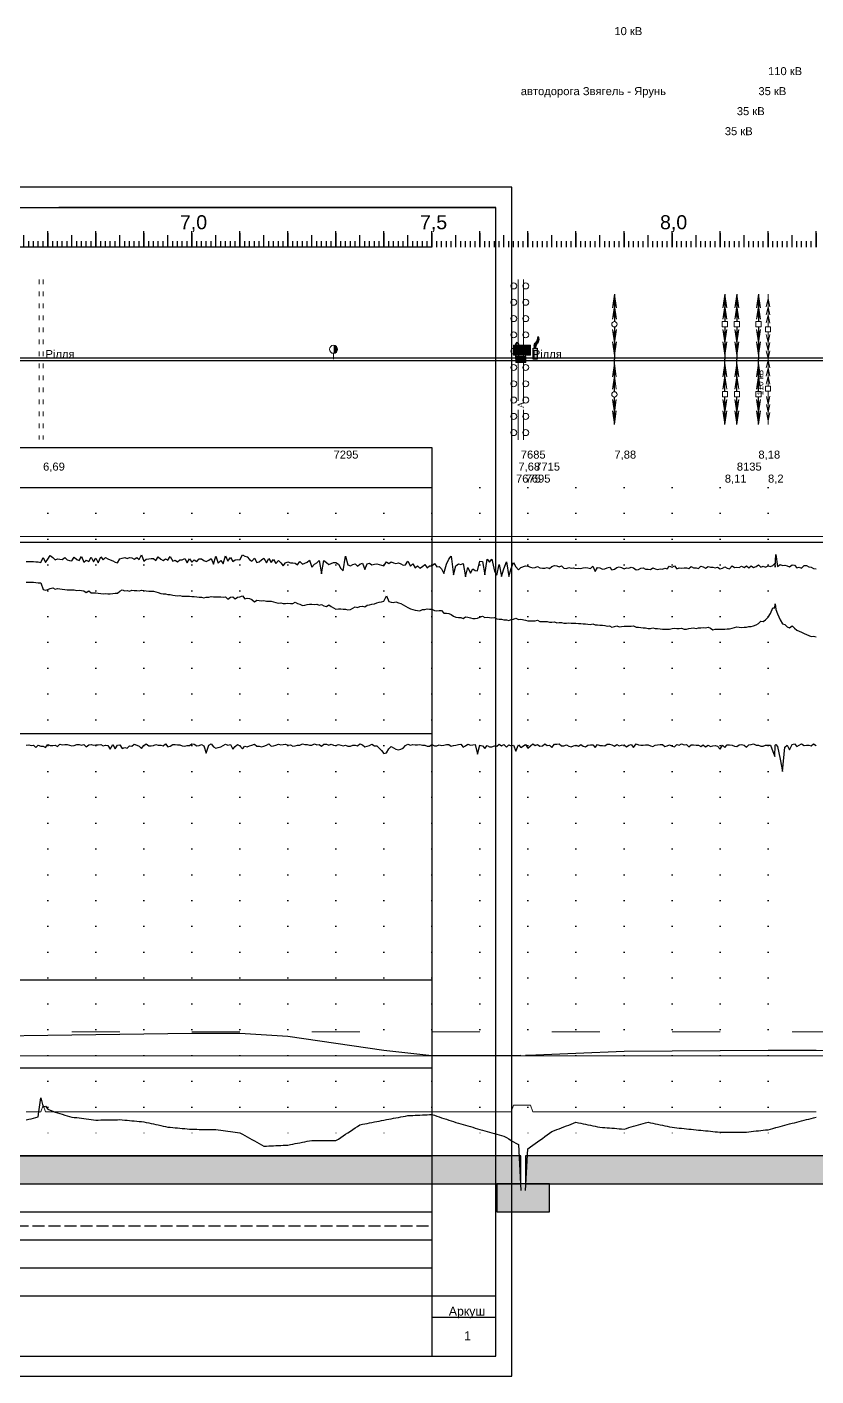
# Model space of a CAD drawing. Header units: millimetres. Extents: x -243 to 1784, y 0 to 1137.
# Drawn here: x 298.8 to 496, y 0 to 337 of the extents above; entities that cross this region are included whole.
import ezdxf

# ---------------------------------------------------------------- set-up
doc = ezdxf.new("R2010")
doc.units = ezdxf.units.MM
for name, pattern in [('ACAD_ISO03W100', [30, 12, -18]), ('DOT', [6.35, 0, -6.35]), ('HID-3', [4, 3, -1])]:
    doc.linetypes.add(name, pattern=pattern)
for name, color, linetype in [('График_G', 1, 'Continuous'), ('График_Rгр.', 79, 'Continuous'), ('График_U', 5, 'Continuous'), ('График_UPolar', 3, 'Continuous'), ('График_Глуб', 36, 'Continuous'), ('График_Среза_НеНормативной_Глубины', 10, 'Continuous'), ('ИсследТрД', 6, 'Continuous'), ('Кор сред грунта', 2, 'Continuous'), ('Макет', 7, 'Continuous'), ('Перешкоди', 7, 'Continuous'), ('Текст', 7, 'Continuous')]:
    doc.layers.add(name, color=color, linetype=linetype)
for name, color, linetype, lineweight in [('График_Rгр_20Ом.', 1, 'Continuous', 0), ('График_Rгр_50Ом.', 76, 'ACAD_ISO03W100', 0), ('График_U_085', 253, 'Continuous', 0), ('График_Нормативной_Глубины', 3, 'Continuous', 0)]:
    doc.layers.add(name, color=color, linetype=linetype, lineweight=lineweight)
doc.styles.get("Standard").update_dxf_attribs({"font": 'arial.ttf'})

# ---------------------------------------------------------------- blocks, each defined once
blk = doc.blocks.new('pipe')
at = {"layer": 'ИсследТрД'}
blk.add_lwpolyline([(0, -0.3), (1, -0.3), (1, 0.3), (0, 0.3)], close=True, dxfattribs=at)
blk = doc.blocks.new('Дорога_полевая')
at = {"layer": 'Перешкоди', "color": 7, "linetype": 'ACAD_ISO03W100', "lineweight": 15, "ltscale": 0.1}
for p, q in [((-1, 19.97), (-1, -20.03)), ((0, 19.97), (0, -20.03))]:
    blk.add_line(p, q, dxfattribs=at)
blk = doc.blocks.new('Столб_километровый')
at = {"layer": 'Перешкоди', "linetype": 'ByBlock', "lineweight": 15}
blk.add_hatch(color=7, dxfattribs=at).paths.add_polyline_path([(0, 1.5, 0.414214), (1, 2.5, 0.414214), (0, 3.5)])
at = {"layer": 'Перешкоди', "color": 7, "linetype": 'ByBlock', "lineweight": 15}
blk.add_line((0, 0), (0, 1.5), dxfattribs=at)
blk.add_circle((0, 2.5), 1, dxfattribs=at)
blk = doc.blocks.new('Столб_указательный')
at = {"layer": 'Перешкоди', "color": 0, "linetype": 'ByBlock', "lineweight": 35}
for p, q in [((0.29, 4.27), (0, 3.8)), ((0, 3.8), (0, 0)), ((0.64, 3.8), (0.29, 4.27)), ((0.64, 0), (0.64, 3.8)), ((0.64, 0), (0, 0))]:
    blk.add_line(p, q, dxfattribs=at)
blk = doc.blocks.new('Установить_ПВ')
h = blk.add_hatch(color=256)
h.dxf.hatch_style = 1
h.set_gradient(color1=(255, 0, 0), color2=(250, 0, 0), one_color=1, tint=0.49)
h.paths.add_polyline_path([(1.25, 3.5), (-1.25, 3.5), (-1.25, 1), (1.25, 1)])
at = {"layer": 'Перешкоди', "color": 1, "linetype": 'ByBlock', "lineweight": 15}
for p, q in [((1.25, 3.5), (-1.25, 3.5)), ((-1.25, 3.5), (-1.25, 1)), ((1.25, 1), (1.25, 3.5)), ((-1.25, 1), (1.25, 1))]:
    blk.add_line(p, q, dxfattribs=at)
at = {"layer": 'Перешкоди', "color": 0, "linetype": 'ByBlock', "lineweight": 15}
blk.add_line((0, 1), (0, 0), dxfattribs=at)
blk = doc.blocks.new('Дорога_автомобильная')
at = {"layer": 'Перешкоди', "color": 7, "linetype": 'ByBlock', "lineweight": 15}
for p, q in [((-0.65, 19.91), (-0.65, -10.41)), ((0.68, 19.91), (0.68, -10.41)), ((-0.65, -12.61), (-0.65, -20.09)), ((0.68, -12.61), (0.68, -20.09))]:
    blk.add_line(p, q, dxfattribs=at)
at = {"layer": 'Перешкоди', "color": 7, "linetype": 'ByBlock', "lineweight": 25, "insert": (-0.8, -12.26), "char_height": 1.6, "width": 1.5652, "attachment_point": 1, "rotation": 90}
blk.add_mtext('{\\fTimes New Roman|b0|i0|c0|p18;A}', dxfattribs=at)
blk = doc.blocks.new('Кожух')
at = {"layer": 'Перешкоди', "linetype": 'ByBlock', "lineweight": 15}
blk.add_hatch(color=7, dxfattribs=at).paths.add_polyline_path([(1.24, 0.74), (-1.26, 0.74), (-1.26, -0.76), (1.24, -0.76)])
at = {"layer": 'Перешкоди', "color": 7, "linetype": 'ByBlock', "lineweight": 15}
for p, q in [((1.24, 0.74), (-1.26, 0.74)), ((-1.26, 0.74), (-1.26, -0.76)), ((1.24, -0.76), (1.24, 0.74)), ((-1.26, -0.76), (1.24, -0.76)), ((0.24, -0.76), (0.24, -0.76))]:
    blk.add_line(p, q, dxfattribs=at)
blk = doc.blocks.new('Установить_Свечу')
at = {"layer": 'Макет'}
h = blk.add_hatch(color=256, dxfattribs=at)
h.dxf.hatch_style = 1
h.set_gradient(color1=(255, 0, 0), color2=(245, 0, 0), one_color=1, tint=0.48)
edge = h.paths.add_edge_path()
edge.add_line((0.53, 2.79), (-0.07, 2.79))
edge.add_spline(control_points=[(-0.07, 2.79), (-0.08, 2.79), (-0.09, 2.79), (-0.09, 2.79)], knot_values=[3.172041, 3.172041, 3.172041, 3.172041, 3.230016, 3.230016, 3.230016, 3.230016], degree=3, periodic=0)
edge.add_spline(control_points=[(0.78, 5.7), (0.68, 5.21), (0.52, 4.5), (-0.17, 3.91), (-0.26, 3.39), (-0.16, 2.82), (-0.09, 2.79)], knot_values=[0, 0, 0, 0, 1.49347, 2.123055, 2.50913, 3.172041, 3.172041, 3.172041, 3.172041], degree=3, periodic=0)
edge.add_line((-0.09, 2.79), (-0.53, 2.79))
edge.add_line((-0.53, 2.79), (-0.53, 0))
edge.add_line((-0.53, 0), (0.53, 0))
edge.add_line((0.53, 0), (0.53, 2.79))
h = blk.add_hatch(color=256, dxfattribs=at)
h.dxf.hatch_style = 1
h.set_gradient(color1=(255, 0, 0), color2=(245, 0, 0), one_color=1, tint=0.48)
edge = h.paths.add_edge_path(flags=17)
edge.add_spline(control_points=[(0.78, 5.7), (0.68, 5.21), (0.52, 4.5), (-0.17, 3.91), (-0.26, 3.39), (-0.16, 2.82), (-0.09, 2.79)], knot_values=[0, 0, 0, 0, 1.49347, 2.123055, 2.50913, 3.172041, 3.172041, 3.172041, 3.172041], degree=3, periodic=0)
edge.add_line((-0.09, 2.79), (-0.07, 2.79))
edge.add_spline(control_points=[(-0.07, 2.79), (0.01, 2.82), (0.2, 3.66), (0.65, 4.03), (0.92, 4.68), (0.86, 5.23), (0.8, 5.6), (0.78, 5.7)], knot_values=[3.230016, 3.230016, 3.230016, 3.230016, 4.002642, 4.703049, 5.213754, 5.999148, 6.32898, 6.32898, 6.32898, 6.32898], degree=3, periodic=0)
edge = h.paths.add_edge_path(flags=17)
edge.add_spline(control_points=[(0.78, 5.7), (0.68, 5.21), (0.52, 4.5), (-0.17, 3.91), (-0.26, 3.39), (-0.16, 2.82), (-0.09, 2.79)], knot_values=[0, 0, 0, 0, 1.49347, 2.123055, 2.50913, 3.172041, 3.172041, 3.172041, 3.172041], degree=3, periodic=0)
edge.add_line((-0.09, 2.79), (-0.07, 2.79))
edge.add_spline(control_points=[(-0.07, 2.79), (0.01, 2.82), (0.2, 3.66), (0.65, 4.03), (0.92, 4.68), (0.86, 5.23), (0.8, 5.6), (0.78, 5.7)], knot_values=[3.230016, 3.230016, 3.230016, 3.230016, 4.002642, 4.703049, 5.213754, 5.999148, 6.32898, 6.32898, 6.32898, 6.32898], degree=3, periodic=0)
h = blk.add_hatch(color=256, dxfattribs=at)
h.dxf.hatch_style = 1
h.set_gradient(color1=(255, 0, 0), color2=(245, 0, 0), one_color=1, tint=0.48)
edge = h.paths.add_edge_path()
edge.add_spline(control_points=[(-0.07, 2.79), (0.01, 2.82), (0.2, 3.66), (0.65, 4.03), (0.92, 4.68), (0.86, 5.23), (0.8, 5.6), (0.78, 5.7)], knot_values=[3.230016, 3.230016, 3.230016, 3.230016, 4.002642, 4.703049, 5.213754, 5.999148, 6.32898, 6.32898, 6.32898, 6.32898], degree=3, periodic=0)
edge.add_spline(control_points=[(0.78, 5.7), (0.68, 5.21), (0.52, 4.5), (-0.17, 3.91), (-0.26, 3.39), (-0.16, 2.82), (-0.09, 2.79)], knot_values=[0, 0, 0, 0, 1.49347, 2.123055, 2.50913, 3.172041, 3.172041, 3.172041, 3.172041], degree=3, periodic=0)
edge.add_line((-0.09, 2.79), (-0.07, 2.79))
blk.add_spline([(0.78, 5.7), (0.25, 4.31), (-0.15, 3.82), (-0.22, 3.44), (-0.09, 2.79), (0.25, 3.55), (0.66, 4.12), (0.85, 4.59), (0.83, 5.38), (0.78, 5.7)], degree=3, dxfattribs=at)
at = {"layer": 'Перешкоди', "color": 0, "linetype": 'ByBlock'}
for p, q in [((-0.53, 0), (-0.53, 2.79)), ((-0.53, 2.79), (0.53, 2.79)), ((0.53, 0), (-0.53, 0)), ((0.53, 2.79), (0.53, 0))]:
    blk.add_line(p, q, dxfattribs=at)
blk = doc.blocks.new('ЛЭП_10')
at = {"lineweight": 9}
for points in [[(0.5, 12.84), (0, 16.25), (-0.48, 12.85), (0, 14.42)], [(0.5, 10.07), (0, 13.47), (-0.48, 10.07), (0, 11.64)], [(0.5, 7.47), (0, 4.06), (-0.48, 7.46), (0, 5.9)], [(0.5, 4.34), (0, 0.94), (-0.48, 4.34), (0, 2.77)], [(0.5, 4.34), (0, 0.94), (-0.48, 4.34), (0, 2.77)], [(-0.5, -4.34), (0, -0.94), (0.48, -4.34), (0, -2.77)], [(-0.5, -4.34), (0, -0.94), (0.48, -4.34), (0, -2.77)], [(-0.5, -7.47), (0, -4.06), (0.48, -7.46), (0, -5.9)], [(-0.5, -10.07), (0, -13.47), (0.48, -10.07), (0, -11.64)], [(-0.5, -12.84), (0, -16.25), (0.48, -12.85), (0, -14.42)]]:
    blk.add_hatch(color=256, dxfattribs=at).paths.add_polyline_path(points)
for p, q in [((0, 16.25), (-0.48, 12.85)), ((-0.48, 12.85), (0, 14.42)), ((0.5, 12.84), (0, 16.25)), ((0, 14.42), (0.5, 12.84)), ((0, 13.47), (-0.48, 10.07)), ((-0.48, 10.07), (0, 11.64)), ((0.5, 10.07), (0, 13.47)), ((0, 11.64), (0.5, 10.07)), ((0, 4.06), (-0.48, 7.46)), ((-0.48, 7.46), (0, 5.9)), ((0.5, 7.47), (0, 4.06)), ((0, 5.9), (0.5, 7.47)), ((0, 0.94), (-0.48, 4.34)), ((-0.48, 4.34), (0, 2.77)), ((0.5, 4.34), (0, 0.94)), ((0, 2.77), (0.5, 4.34)), ((-0.5, -4.34), (0, -0.94)), ((0, -2.77), (-0.5, -4.34)), ((0, -0.94), (0.48, -4.34)), ((0.48, -4.34), (0, -2.77)), ((-0.5, -7.47), (0, -4.06)), ((0, -5.9), (-0.5, -7.47)), ((0, -4.06), (0.48, -7.46)), ((-0.5, -10.07), (0, -13.47)), ((0, -11.64), (-0.5, -10.07)), ((0, -13.47), (0.48, -10.07)), ((0.48, -10.07), (0, -11.64)), ((-0.5, -12.84), (0, -16.25)), ((0, -14.42), (-0.5, -12.84)), ((0, -16.25), (0.48, -12.85)), ((0.48, -12.85), (0, -14.42))]:
    blk.add_line(p, q, dxfattribs=at)
at = {"lineweight": -2}
for p, q in [((0, 16.25), (0, 9.44)), ((0, 8.09), (0, 0.94)), ((0, 0.94), (0, 0)), ((0, -0.94), (0, 0)), ((0, -8.09), (0, -0.94)), ((0, -16.25), (0, -9.44))]:
    blk.add_line(p, q, dxfattribs=at)
at = {"lineweight": 9}
for centre in [(0, 8.76), (0, -8.76)]:
    blk.add_circle(centre, 0.676, dxfattribs=at)
blk = doc.blocks.new('ЛЭП_35')
at = {"lineweight": 9}
for points in [[(0.5, 12.84), (0, 16.25), (-0.48, 12.85), (0, 14.42)], [(0.5, 10.07), (0, 13.47), (-0.48, 10.07), (0, 11.64)], [(0.5, 7.47), (0, 4.06), (-0.48, 7.46), (0, 5.9)], [(0.5, 4.34), (0, 0.94), (-0.48, 4.34), (0, 2.77)], [(0.5, 4.34), (0, 0.94), (-0.48, 4.34), (0, 2.77)], [(-0.5, -4.34), (0, -0.94), (0.48, -4.34), (0, -2.77)], [(-0.5, -4.34), (0, -0.94), (0.48, -4.34), (0, -2.77)], [(-0.5, -7.47), (0, -4.06), (0.48, -7.46), (0, -5.9)], [(-0.5, -10.07), (0, -13.47), (0.48, -10.07), (0, -11.64)], [(-0.5, -12.84), (0, -16.25), (0.48, -12.85), (0, -14.42)]]:
    blk.add_hatch(color=256, dxfattribs=at).paths.add_polyline_path(points)
for p, q in [((0, 16.25), (-0.48, 12.85)), ((-0.48, 12.85), (0, 14.42)), ((0.5, 12.84), (0, 16.25)), ((0, 14.42), (0.5, 12.84)), ((0, 13.47), (-0.48, 10.07)), ((-0.48, 10.07), (0, 11.64)), ((0.5, 10.07), (0, 13.47)), ((0, 11.64), (0.5, 10.07)), ((-0.67, 8.09), (-0.67, 9.42)), ((-0.67, 9.42), (0.67, 9.42)), ((0.67, 8.09), (-0.67, 8.09)), ((0, 4.06), (-0.48, 7.46)), ((-0.48, 7.46), (0, 5.9)), ((0.5, 7.47), (0, 4.06)), ((0, 5.9), (0.5, 7.47)), ((0.67, 9.42), (0.67, 8.09)), ((0, 0.94), (-0.48, 4.34)), ((-0.48, 4.34), (0, 2.77)), ((0.5, 4.34), (0, 0.94)), ((0, 2.77), (0.5, 4.34)), ((-0.5, -4.34), (0, -0.94)), ((0, -2.77), (-0.5, -4.34)), ((0, -0.94), (0.48, -4.34)), ((0.48, -4.34), (0, -2.77)), ((-0.5, -7.47), (0, -4.06)), ((0, -5.9), (-0.5, -7.47)), ((0, -4.06), (0.48, -7.46)), ((-0.62, -9.38), (-0.62, -8.05)), ((-0.62, -8.05), (0.71, -8.05)), ((0.71, -9.38), (-0.62, -9.38)), ((-0.5, -10.07), (0, -13.47)), ((0, -11.64), (-0.5, -10.07)), ((0, -13.47), (0.48, -10.07)), ((0.48, -10.07), (0, -11.64)), ((0.71, -8.05), (0.71, -9.38)), ((-0.5, -12.84), (0, -16.25)), ((0, -14.42), (-0.5, -12.84)), ((0, -16.25), (0.48, -12.85)), ((0.48, -12.85), (0, -14.42))]:
    blk.add_line(p, q, dxfattribs=at)
at = {"lineweight": -2}
for p, q in [((0, 16.25), (0, 9.44)), ((0, 8.09), (0, 0.94)), ((0, 0.94), (0, 0)), ((0, -0.94), (0, 0)), ((0, -8.05), (0, -0.94)), ((0, -16.25), (0, -9.38))]:
    blk.add_line(p, q, dxfattribs=at)
blk = doc.blocks.new('ЛЭП_110')
at = {"lineweight": 9}
for p, q in [((-0.61, 8.12), (-0.61, 6.9)), ((0.61, 8.12), (-0.61, 8.12)), ((0.61, 6.9), (-0.61, 6.9)), ((0.61, 8.12), (0.61, 6.9)), ((0.61, -6.73), (-0.61, -6.73)), ((-0.61, -7.94), (-0.61, -6.73)), ((0.61, -7.94), (0.61, -6.73)), ((0.61, -7.94), (-0.61, -7.94)), ((0.02, -16.25), (0.02, -7.94))]:
    blk.add_line(p, q, dxfattribs=at)
for points in [[(0.45, 13.13), (0, 15.17), (-0.43, 13.14), (0, 15.17), (0.45, 13.13)], [(0, 16.25), (0, 8.12)], [(0.45, 11.1), (0, 13.14), (-0.43, 11.11), (0, 13.14), (0.45, 11.1)], [(0.45, 9.07), (0, 11.11), (-0.43, 9.08), (0, 11.11), (0.45, 9.07)], [(0, -6.73), (0, 6.9)], [(0.45, 6.21), (0, 4.18), (-0.43, 6.21), (0, 4.18), (0.45, 6.21)], [(0.45, 4.18), (0, 2.15), (-0.43, 4.18), (0, 2.15), (0.45, 4.18)], [(0.45, 2.15), (0, 0.12), (-0.43, 2.15), (0, 0.12), (0.45, 2.15)], [(0.45, -2.15), (0, -0.12), (-0.43, -2.15), (0, -0.12), (0.45, -2.15)], [(0.45, -4.18), (0, -2.15), (-0.43, -4.18), (0, -2.15), (0.45, -4.18)], [(0.45, -6.21), (0, -4.18), (-0.43, -6.21), (0, -4.18), (0.45, -6.21)], [(0.47, -9.24), (0.02, -11.28), (-0.41, -9.25), (0.02, -11.28), (0.47, -9.24)], [(0.47, -11.27), (0.02, -13.31), (-0.41, -11.28), (0.02, -13.31), (0.47, -11.27)], [(0.47, -13.3), (0.02, -15.34), (-0.41, -13.31), (0.02, -15.34), (0.47, -13.3)]]:
    blk.add_lwpolyline(points, dxfattribs=at)
at = {"layer": 'Перешкоди', "lineweight": -2, "insert": (-2.68, -9.01), "char_height": 1.5, "width": 6.153, "attachment_point": 1, "rotation": 90}
blk.add_mtext('{\\fArial|b0|i0|c204|p34;110 кВ}', dxfattribs=at)
blk = doc.blocks.new('yellow')
at = {"layer": 'Кор сред грунта'}
h = blk.add_hatch(color=256, dxfattribs=at)
h.dxf.hatch_style = 1
h.paths.add_polyline_path([(0, -3.49), (1, -3.49), (1, 3.49), (0, 3.49)])
blk.add_lwpolyline([(0, -3.49), (1, -3.49), (1, 3.49), (0, 3.49)], close=True, dxfattribs=at)
blk = doc.blocks.new('red')
at = {"layer": 'График_G'}
h = blk.add_hatch(color=256, dxfattribs=at)
h.dxf.hatch_style = 1
h.paths.add_polyline_path([(0, -3.49), (1, -3.49), (1, 3.49), (0, 3.49)])
blk.add_lwpolyline([(0, -3.49), (1, -3.49), (1, 3.49), (0, 3.49)], close=True, dxfattribs=at)
blk = doc.blocks.new('Сх_поля')
at = {"layer": 'Перешкоди', "lineweight": -2, "insert": (0, 2.33), "char_height": 2, "width": 6.9421, "attachment_point": 1}
blk.add_mtext('Рiлля', dxfattribs=at)
blk = doc.blocks.new('Посадка')
at = {"layer": 'Перешкоди', "color": 3, "linetype": 'ByBlock', "lineweight": 15}
for centre in [(0.05, 18.32), (0.05, 14.25), (0.05, 10.18), (0.05, 6.11), (0.05, 2.04), (0.05, -2.04), (0.05, -6.11), (0.05, -10.18), (0.05, -14.25), (0.05, -18.32)]:
    blk.add_circle(centre, 0.75, dxfattribs=at)
blk = doc.blocks.new('shkalaKm')
at = {"layer": 'Макет', "lineweight": -2}
for p, q in [((0, 3.5), (0, 0)), ((10, 3.5), (10, 0))]:
    blk.add_line(p, q, dxfattribs=at)
at = {"layer": 'Макет'}
for p, q in [((5, 0), (5, 3)), ((10, 0), (10, 4)), ((1, 0), (1, 1.5)), ((2, 0), (2, 1.5)), ((3, 0), (3, 1.5)), ((4, 0), (4, 1.5)), ((6, 0), (6, 1.5)), ((7, 0), (7, 1.5)), ((8, 0), (8, 1.5)), ((9, 0), (9, 1.5))]:
    blk.add_line(p, q, dxfattribs=at)
blk = doc.blocks.new('dots')
at = {"layer": 'Макет', "linetype": 'DOT', "lineweight": -2}
blk.add_line((0, 0), (0, -167), dxfattribs=at)

msp = doc.modelspace()

# ---------------------------------------------------------------- linework, layer by layer
at = {"layer": 'Defpoints'}
msp.add_lwpolyline([(0, 0), (420, 0), (420, 297), (0, 297)], close=True, dxfattribs=at)
at = {"layer": 'График_G'}
msp.add_lwpolyline([(298.6, 157.63), (299.2, 157.72), (299.8, 157.56), (300.4, 157.57), (301, 157.01), (301.6, 157.59), (302.2, 157.35), (302.8, 157.33), (303.4, 157.02), (304, 157.76), (304.6, 157.5), (305.2, 157.49), (305.8, 157.59), (306.4, 157.26), (307, 157.82), (307.6, 157.72), (308.2, 157.74), (308.8, 157.77), (309.4, 157.64), (310, 157.45), (310.6, 157.54), (311.2, 157.74), (311.8, 157.76), (312.4, 157.57), (313, 157.78), (313.6, 157.16), (314.2, 157.7), (314.8, 157.77), (315.4, 157.57), (316, 157.69), (316.6, 157.68), (317.2, 157.77), (317.8, 157.45), (318.4, 157.63), (319, 157.54), (319.6, 156.62), (320.2, 157.77), (320.8, 156.7), (321.4, 157.63), (322, 157.72), (322.6, 156.81), (323.2, 157.01), (323.8, 156.82), (324.4, 157.4), (325, 157.35), (325.6, 157.89), (326.2, 157.58), (326.8, 157.39), (327.4, 156.75), (328, 157.49), (328.6, 157.96), (329.2, 157.45), (329.8, 157.45), (330.4, 157.54), (331, 157.74), (331.6, 157.59), (332.2, 157.64), (332.8, 157.45), (333.4, 157.91), (334, 157.18), (334.6, 157.39), (335.2, 157.75), (335.8, 157.78), (336.4, 157.72), (337, 157.7), (337.6, 157.4), (338.2, 157.39), (338.8, 157.5), (339.4, 157.49), (340, 157.96), (340.6, 157.82), (341.2, 157.45), (341.8, 157.54), (342.4, 157.74), (343, 157.4), (343.6, 155.58), (344.2, 157.63), (344.8, 157.91), (345.4, 157.18), (346, 156.83), (346.6, 157.01), (347.2, 157.22), (347.8, 157.54), (348.4, 157.89), (349, 157.58), (349.6, 157.76), (350.2, 156.57), (350.8, 157.31), (351.4, 157.77), (352, 157.45), (352.6, 156.7), (353.2, 157.35), (353.8, 157.18), (354.4, 157.4), (355, 157.64), (355.6, 157.82), (356.2, 157.35), (356.8, 157.37), (357.4, 157.2), (358, 157.38), (358.6, 157.59), (359.2, 157.91), (359.8, 157.33), (360.4, 157.4), (361, 157.57), (361.6, 157.87), (362.2, 157.68), (362.8, 157.77), (363.4, 157.82), (364, 157.63), (364.6, 157.72), (365.2, 157.37), (365.8, 157.4), (366.4, 157.64), (367, 157.63), (367.6, 157.91), (368.2, 157.74), (368.8, 157.76), (369.4, 157.57), (370, 157.59), (370.6, 157.91), (371.2, 157.7), (371.8, 157.77), (372.4, 157.39), (373, 157.87), (373.6, 157.87), (374.2, 157.59), (374.8, 157.82), (375.4, 157.63), (376, 157.54), (376.6, 157.74), (377.2, 157.59), (377.8, 157.45), (378.4, 157.63), (379, 157.35), (379.6, 157.37), (380.2, 157.57), (380.8, 157.57), (381.4, 157.4), (382, 157.91), (382.6, 157.7), (383.2, 157.21), (383.8, 157.39), (384.4, 157.5), (385, 157.87), (385.6, 157.4), (386.2, 157.45), (386.8, 156.82), (387.4, 156.29), (388, 155.5), (388.6, 155.72), (389.2, 156.7), (389.8, 157.26), (390.4, 156.98), (391, 156.62), (391.6, 156.45), (392.2, 156.63), (392.8, 156.84), (393.4, 157.54), (394, 157.89), (394.6, 157.58), (395.2, 157.76), (395.8, 157.69), (396.4, 157.68), (397, 157.77), (397.6, 157.64), (398.2, 157.63), (398.8, 157.35), (399.4, 157.37), (400, 157.77), (400.6, 157.45), (401.2, 157.45), (401.8, 157.72), (402.4, 157.56), (403, 157.57), (403.6, 157.75), (404.2, 157.78), (404.8, 157.35), (405.4, 157.51), (406, 157.58), (406.6, 157.76), (407.2, 157.87), (407.8, 157.12), (408.4, 157.4), (409, 157.82), (409.6, 157.63), (410.2, 157.72), (410.8, 157.74), (411.4, 155.35), (412, 157.64), (412.6, 157.45), (413.2, 156.79), (413.8, 157.56), (414.4, 157.2), (415, 157.19), (415.6, 157.4), (416.2, 157.35), (416.8, 157.89), (417.4, 157.4), (418, 157.76), (418.6, 157.13), (419.2, 157.68), (419.8, 157.4), (420.4, 157.64), (421, 156.14), (421.6, 157.72), (422.2, 157), (423.4, 157.77), (424, 156.89), (424.6, 157.45), (425.2, 157.91), (425.8, 157.56), (426.4, 157.76), (427, 157.38), (427.6, 157.4), (428.2, 157.91), (428.8, 157.51), (429.4, 157.58), (430, 157.01), (430.6, 157.87), (431.2, 157.87), (431.8, 157.96), (432.4, 157.45), (433, 157.45), (433.6, 157.72), (434.2, 157.37), (434.8, 157.21), (435.4, 157.45), (436, 157.63), (436.6, 157.35), (437.2, 157.74), (437.8, 157.39), (438.4, 157.19), (439, 157.59), (439.6, 157.72), (440.2, 157.7), (440.8, 157.02), (441.4, 157.76), (442, 157.5), (442.6, 157.49), (443.2, 157.4), (443.8, 157.82), (444.4, 157.82), (445, 157.72), (445.6, 157.37), (446.2, 157.77), (446.8, 157.45), (447.4, 157.63), (448, 157.72), (448.6, 157.18), (449.2, 157.57), (449.8, 157.75), (450.4, 157.03), (451, 157.91), (451.6, 157.7), (452.2, 157.58), (452.8, 157.57), (453.4, 157.69), (454, 157.68), (454.6, 157.4), (455.2, 157.26), (455.8, 157.63), (456.4, 157.72), (457, 157.74), (457.6, 157.77), (458.2, 157.26), (458.8, 157.45), (459.4, 157.72), (460, 157.37), (460.6, 157.2), (461.2, 157.75), (461.8, 157.59), (462.4, 157.91), (463, 157.7), (463.6, 157.77), (464.2, 157.2), (464.8, 157.69), (465.4, 157.68), (466, 157.59), (466.6, 157.64), (467.2, 157.26), (467.8, 157.72), (468.4, 157.18), (469, 157.59), (469.6, 157.26), (470.2, 157.45), (470.8, 157.54), (471.4, 157.37), (472, 156.64), (472.6, 157.57), (473.2, 157.03), (473.8, 157.72), (474.4, 157.7), (475, 157.58), (475.6, 157.39), (476.2, 157.31), (476.8, 157.68), (477.4, 157.77), (478, 157.64), (478.6, 157.07), (479.2, 157.72), (479.8, 157.74), (480.4, 157.96), (481, 157.64), (481.6, 157.63), (482.2, 157.35), (482.8, 157.37), (483.4, 157.57), (484, 157.57), (484.6, 157.59), (485.2, 156.04), (485.68, 154.81), (485.8, 157.58), (485.92, 157.76), (486.4, 157.31), (487, 154.13), (487.6, 151.05), (488.2, 157.08), (488.8, 157.63), (489.4, 156.42), (490, 157.74), (490.6, 157.96), (491.2, 157.26), (491.8, 157.63), (492.4, 157.91), (493, 157.56), (493.6, 157.57), (494.2, 157.57), (494.8, 157.4), (495.4, 157.91), (496, 157.51)], dxfattribs=at)
at = {"layer": 'График_Rгр.'}
for points in [[(292, 84.99), (304, 85.15), (316, 85.31), (328, 85.47), (340, 85.63), (352, 85.65), (364, 84.89), (376, 83.12), (388, 81.39), (400, 80.11), (412, 80.09), (422.2, 80.15)], [(423.4, 80.16), (424, 80.16), (436, 80.67), (448, 81.16), (460, 81.24), (472, 81.33), (484, 81.42), (496, 81.42), (508, 81.13), (520, 80.62), (532, 80.11), (544, 79.86)]]:
    msp.add_lwpolyline(points, dxfattribs=at)
at = {"layer": 'График_Rгр_20Ом.'}
msp.add_lwpolyline([(100, 80), (700, 80)], dxfattribs=at)
at = {"layer": 'График_Rгр_50Ом.'}
msp.add_lwpolyline([(100, 86), (700, 86)], dxfattribs=at)
at = {"layer": 'График_U'}
msp.add_lwpolyline([(298.6, 198.31), (299.2, 198.3), (299.8, 198.3), (300.4, 198.29), (301, 198.25), (301.6, 198.13), (302.2, 198.13), (302.8, 196.53), (303.4, 196.37), (304, 196.53), (304.6, 196.71), (305.2, 196.88), (305.8, 196.58), (306.4, 196.72), (307, 196.69), (307.6, 196.57), (308.2, 196.51), (308.8, 196.44), (309.4, 196.42), (310, 196.41), (310.6, 196.42), (311.2, 196.28), (311.8, 196.34), (312.4, 196.28), (313, 196.13), (313.6, 195.72), (314.2, 196.13), (314.8, 195.67), (315.4, 195.65), (316, 195.7), (316.6, 195.6), (317.2, 195.53), (317.8, 195.38), (318.4, 195.47), (319, 195.42), (319.6, 195.44), (320.2, 195.53), (320.8, 195.54), (321.4, 195.56), (322, 196.07), (322.6, 196.42), (323.2, 196.2), (323.8, 196.25), (324.4, 196.07), (325, 196.34), (325.6, 196.21), (326.2, 196.25), (326.8, 196.18), (327.4, 196.32), (328, 196.27), (328.6, 196.13), (329.2, 196.09), (329.8, 196.11), (330.4, 196.07), (331, 195.95), (331.6, 195.74), (332.2, 195.47), (332.8, 195.42), (333.4, 195.38), (334, 195.28), (334.6, 195.28), (335.2, 195.09), (335.8, 194.96), (336.4, 194.94), (337, 195.03), (337.6, 194.87), (338.2, 194.87), (338.8, 194.82), (339.4, 194.86), (340, 194.75), (340.6, 194.72), (341.2, 194.66), (341.8, 194.57), (342.4, 194.56), (343, 194.45), (343.6, 194.61), (344.2, 194.57), (344.8, 194.73), (345.4, 194.7), (346, 194.7), (346.6, 194.68), (347.2, 194.63), (347.8, 194.56), (348.4, 194.68), (349, 194.12), (349.6, 194.54), (350.2, 194.66), (350.8, 194.15), (351.4, 194.59), (352, 194.68), (352.6, 194.89), (353.2, 194.13), (353.8, 194.29), (354.4, 194.24), (355, 193.98), (355.6, 193.4), (356.2, 193.84), (356.8, 193.71), (357.4, 193.7), (358, 193.71), (358.6, 193.57), (359.2, 193.56), (359.8, 193.61), (360.4, 193.43), (361, 193.26), (361.6, 193.1), (362.2, 193.15), (362.8, 193.01), (363.4, 193.03), (364, 193.08), (364.6, 192.96), (365.2, 193.03), (365.8, 193.33), (366.4, 192.96), (367, 192.81), (367.6, 192.53), (368.2, 192.62), (368.8, 192.73), (369.4, 192.87), (370, 192.83), (370.6, 192.73), (371.2, 192.85), (371.8, 192.6), (372.4, 192.74), (373, 192.41), (373.6, 192.25), (374.2, 192.66), (374.8, 192.25), (375.4, 191.9), (376, 191.58), (376.6, 191.7), (377.2, 191.63), (377.8, 191.6), (378.4, 191.62), (379, 191.42), (379.6, 191.46), (380.2, 191.86), (380.8, 192.16), (381.4, 192), (382, 192.22), (382.6, 192.34), (383.2, 192.16), (383.8, 192.6), (384.4, 192.69), (385, 192.81), (385.6, 192.9), (386.2, 193.13), (386.8, 193.35), (387.4, 193.44), (388, 193.54), (388.6, 194.91), (389.2, 193.52), (389.8, 193.31), (390.4, 193.24), (391, 193.4), (391.6, 193.13), (392.2, 193.03), (392.8, 192.67), (393.4, 192.32), (394, 192.02), (394.6, 191.65), (395.2, 191.51), (395.8, 191.33), (396.4, 191.26), (397, 191.19), (397.6, 191.49), (398.2, 191.51), (398.8, 191.65), (399.4, 191.6), (400, 191.58), (400.6, 191.26), (401.2, 191.19), (401.8, 191.21), (402.4, 191.21), (403, 190.56), (403.6, 190.56), (404.2, 190.46), (404.8, 190.25), (405.4, 189.84), (406, 189.56), (406.6, 189.5), (407.2, 189.52), (407.8, 189.28), (408.4, 189.65), (409, 189.59), (409.6, 189.42), (410.2, 189.29), (410.8, 189.28), (411.4, 189.33), (412, 189.58), (412.6, 189.8), (413.2, 189.54), (413.8, 189.61), (414.4, 189.54), (415, 189.43), (415.6, 189.5), (416.2, 189.17), (416.8, 189.1), (417.4, 189.1), (418, 188.91), (418.6, 188.91), (419.2, 188.75), (419.8, 188.99), (420.4, 189.06), (421, 189.35), (421.6, 189.03), (422.2, 189.12), (423.4, 188.84), (424, 188.64), (424.6, 188.64), (425.2, 188.64), (425.8, 188.66), (426.4, 188.82), (427, 188.54), (427.6, 188.54), (428.2, 188.54), (428.8, 188.5), (429.4, 188.32), (430, 188.31), (430.6, 188.45), (431.2, 188.17), (431.8, 188.22), (432.4, 188.25), (433, 188.1), (433.6, 188.08), (434.2, 188.2), (434.8, 188.08), (435.4, 188.11), (436, 188.11), (436.6, 187.97), (437.2, 187.97), (437.8, 187.9), (438.4, 187.89), (439, 187.82), (439.6, 187.76), (440.2, 187.92), (440.8, 187.69), (441.4, 187.64), (442, 187.57), (442.6, 187.57), (443.2, 187.5), (443.8, 187.36), (444.4, 187.43), (445, 187.08), (445.6, 187.23), (446.2, 187.41), (446.8, 187.2), (447.4, 187.23), (448, 187.32), (448.6, 187.31), (449.2, 187.31), (449.8, 187.34), (450.4, 187.38), (451, 187.08), (451.6, 187.08), (452.2, 186.97), (452.8, 186.94), (453.4, 186.88), (454, 186.76), (454.6, 186.76), (455.2, 186.88), (455.8, 186.79), (456.4, 186.74), (457, 186.67), (457.6, 186.55), (458.2, 186.6), (458.8, 186.56), (459.4, 186.6), (460, 186.72), (460.6, 186.81), (461.2, 186.72), (461.8, 186.74), (462.4, 186.83), (463, 186.55), (463.6, 186.56), (464.2, 186.79), (464.8, 186.83), (465.4, 186.9), (466, 186.78), (466.6, 186.9), (467.2, 186.9), (467.8, 187.04), (468.4, 186.95), (469, 187.08), (469.6, 186.83), (470.2, 186.44), (470.8, 186.62), (471.4, 186.62), (472, 186.58), (472.6, 186.62), (473.2, 186.62), (473.8, 186.67), (474.4, 186.71), (475, 186.86), (475.6, 186.99), (476.2, 187.13), (476.8, 187.06), (477.4, 186.97), (478, 187.06), (478.6, 187.08), (479.2, 187.25), (479.8, 187.22), (480.4, 187.43), (481, 187.71), (481.6, 188.03), (482.2, 188.59), (482.8, 188.52), (483.4, 188.91), (484, 189.61), (484.6, 190.47), (485.2, 191.9), (485.68, 191.92), (485.8, 192.89), (485.92, 191.5), (486.4, 190.42), (487, 188.89), (487.6, 187.94), (488.2, 187.73), (488.8, 187.2), (489.4, 186.94), (490, 187.39), (490.6, 186.83), (491.2, 186.3), (491.8, 186.11), (492.4, 185.86), (493, 185.47), (493.6, 185.24), (494.2, 184.98), (494.8, 184.79), (495.4, 184.84), (496, 184.65)], dxfattribs=at)
at = {"layer": 'График_U_085'}
msp.add_lwpolyline([(100, 209.7), (700, 209.7)], dxfattribs=at)
at = {"layer": 'График_UPolar'}
msp.add_lwpolyline([(298.6, 203.53), (299.2, 203.5), (299.8, 203.48), (300.4, 203.45), (301, 203.37), (301.6, 203.39), (302.2, 203.25), (302.8, 204.47), (303.4, 203.27), (304, 204.05), (304.6, 205), (305.2, 204.47), (305.8, 203.91), (306.4, 204.12), (307, 204.05), (307.6, 203.98), (308.2, 204.47), (308.8, 203.89), (309.4, 203.72), (310, 203.68), (310.6, 204.6), (311.2, 204.02), (311.8, 203.71), (312.4, 204.78), (313, 203.32), (313.6, 203.85), (314.2, 203.46), (314.8, 204.59), (315.4, 203.44), (316, 204.36), (316.6, 203.18), (317.2, 204.63), (317.8, 203.94), (318.4, 204.51), (319, 204.15), (319.6, 203.91), (320.2, 203.68), (320.8, 203.35), (321.4, 203.13), (322, 204.19), (322.6, 204.36), (323.2, 204.49), (323.8, 204.22), (324.4, 204.5), (325, 204.38), (325.6, 204.11), (326.2, 204.49), (326.8, 203.96), (327.4, 205.15), (328, 203.59), (328.6, 204.08), (329.2, 204.17), (329.8, 204.26), (330.4, 204.21), (331, 203.75), (331.6, 204.69), (332.2, 204.05), (332.8, 203.7), (333.4, 204.16), (334, 203.79), (334.6, 204.72), (335.2, 203.57), (335.8, 203.81), (336.4, 203.43), (337, 203.92), (337.6, 203.88), (338.2, 204.25), (338.8, 203.16), (339.4, 204.19), (340, 203.36), (340.6, 203.91), (341.2, 203.45), (341.8, 204.14), (342.4, 204.17), (343, 203.73), (343.6, 203.49), (344.2, 203.86), (344.8, 204.2), (345.4, 202.81), (346, 204.86), (346.6, 203.1), (347.2, 203.76), (347.8, 202.92), (348.4, 204.93), (349, 203.54), (349.6, 204.46), (350.2, 203.45), (350.8, 203.88), (351.4, 203.96), (352, 203.87), (352.6, 205.12), (353.2, 204.85), (353.8, 204.66), (354.4, 204.02), (355, 203.59), (355.6, 204.36), (356.2, 203.25), (356.8, 203.39), (357.4, 203.9), (358, 204.29), (358.6, 203.12), (359.2, 204.21), (359.8, 203.26), (360.4, 203.97), (361, 203), (361.6, 203.75), (362.2, 203.13), (362.8, 202.45), (363.4, 203.18), (364, 203.4), (364.6, 203.16), (365.2, 203.13), (365.8, 203.04), (366.4, 202.62), (367, 203.46), (367.6, 202.81), (368.2, 203.1), (368.8, 203.31), (369.4, 203.83), (370, 202.09), (370.6, 202.86), (371.2, 203.13), (371.8, 203.7), (372.4, 200.38), (373, 203.7), (373.6, 203.23), (374.2, 202.75), (374.8, 203), (375.4, 203.22), (376, 203.26), (376.6, 202.85), (377.2, 201.73), (377.8, 201.18), (378.4, 204.79), (379, 202.69), (379.6, 202.42), (380.2, 202.71), (380.8, 202.88), (381.4, 202.35), (382, 202.79), (382.6, 203.08), (383.2, 201.52), (383.8, 202.93), (384.4, 203.05), (385, 202.69), (385.6, 202.83), (386.2, 202.92), (386.8, 202.76), (387.4, 202.61), (388, 202.45), (388.6, 203.43), (389.2, 202.99), (389.8, 203.43), (390.4, 203.12), (391, 203), (391.6, 203.15), (392.2, 202.89), (392.8, 202.54), (393.4, 202.65), (394, 203.55), (394.6, 202.31), (395.2, 202.94), (395.8, 201.91), (396.4, 202.45), (397, 201.86), (397.6, 202.24), (398.2, 202.75), (398.8, 201.92), (399.4, 202.38), (400, 202.4), (400.6, 203.01), (401.2, 202.18), (401.8, 202.21), (402.4, 201.62), (403, 200.46), (403.6, 202.86), (404.2, 204.07), (404.8, 204.85), (405.4, 200.15), (406, 202.45), (406.6, 202.88), (407.2, 202.73), (407.8, 203.03), (408.4, 199.63), (409, 202.03), (409.6, 200.54), (410.2, 201.65), (410.8, 201.22), (411.4, 201.2), (412, 203.58), (412.6, 203.51), (413.2, 200.13), (413.8, 204.06), (414.4, 203.33), (415, 204.07), (415.6, 201.11), (416.2, 200.04), (416.8, 202.78), (417.4, 199.75), (418, 201.66), (418.6, 203.37), (419.2, 199.75), (419.8, 201.75), (420.4, 203.23), (421, 202.15), (421.6, 201.38), (422.2, 201.99), (423.4, 202.41), (424, 202.35), (424.6, 202.06), (425.2, 201.92), (425.8, 201.96), (426.4, 202.21), (427, 201.9), (427.6, 201.84), (428.2, 201.82), (428.8, 202.01), (429.4, 201.72), (430, 202.28), (430.6, 202.48), (431.2, 202.45), (431.8, 202.12), (432.4, 202.39), (433, 201.83), (433.6, 201.75), (434.2, 202.01), (434.8, 201.85), (435.4, 201.92), (436, 201.76), (436.6, 201.85), (437.2, 201.77), (437.8, 201.91), (438.4, 202.01), (439, 201.89), (439.6, 201.72), (440.2, 202.29), (440.8, 200.97), (441.4, 202.01), (442, 201.89), (442.6, 201.6), (443.2, 201.63), (443.8, 201.93), (444.4, 202.08), (445, 201.4), (445.6, 201.58), (446.2, 202.01), (446.8, 202.14), (447.4, 202.02), (448, 201.66), (448.6, 201.87), (449.2, 201.84), (449.8, 202.05), (450.4, 201.91), (451, 201.43), (451.6, 201.48), (452.2, 201.81), (452.8, 201.92), (453.4, 201.61), (454, 201.56), (454.6, 201.52), (455.2, 201.92), (455.8, 201.68), (456.4, 201.49), (457, 201.67), (457.6, 201.55), (458.2, 201.79), (458.8, 201.63), (459.4, 202.36), (460, 202.06), (460.6, 202.42), (461.2, 201.69), (461.8, 201.92), (462.4, 201.82), (463, 201.92), (463.6, 201.92), (464.2, 201.74), (464.8, 202.22), (465.4, 201.88), (466, 201.93), (466.6, 201.72), (467.2, 202.29), (467.8, 202.19), (468.4, 201.81), (469, 202.25), (469.6, 202.05), (470.2, 202.06), (470.8, 201.88), (471.4, 202.05), (472, 201.68), (472.6, 201.82), (473.2, 202.15), (473.8, 201.85), (474.4, 201.69), (475, 202.37), (475.6, 201.99), (476.2, 202.08), (476.8, 201.96), (477.4, 202.31), (478, 202.02), (478.6, 202.42), (479.2, 201.94), (479.8, 202.41), (480.4, 201.99), (481, 202.23), (481.6, 202.62), (482.2, 202.08), (482.8, 202.3), (483.4, 202.08), (484, 202.43), (484.6, 202.28), (485.2, 202.48), (485.68, 203.01), (485.8, 202.04), (485.92, 205.28), (486.4, 202.22), (487, 202.77), (487.6, 202.5), (488.2, 202.6), (488.8, 202.43), (489.4, 202.19), (490, 202.66), (490.6, 202.55), (491.2, 201.89), (491.8, 202.09), (492.4, 201.79), (493, 202.46), (493.6, 202.46), (494.2, 202.18), (494.8, 202.07), (495.4, 201.77), (496, 201.67)], dxfattribs=at)
at = {"layer": 'График_Глуб'}
for points in [[(302.73, 67.5), (302.8, 67.25), (302.94, 67.29)], [(298.6, 63.97), (299.2, 64.13), (299.8, 64.29), (300.4, 64.46), (301, 64.62), (301.6, 64.78), (301.76, 66)], [(305.54, 66), (305.8, 65.9), (306.4, 65.73), (307, 65.55), (307.6, 65.38), (308.2, 65.21), (308.8, 65.04), (309.4, 64.87), (310, 64.7), (310.6, 64.62), (311.2, 64.55), (311.8, 64.47), (312.4, 64.4), (313, 64.32), (313.6, 64.25), (314.2, 64.17), (314.8, 64.1), (315.4, 64.02), (316, 63.95), (316.6, 63.96), (317.2, 63.97), (317.8, 63.98), (318.4, 63.99), (319, 64), (319.6, 64.01), (320.2, 64.02), (320.8, 64.03), (321.4, 64.04), (322, 64.05), (322.6, 63.99), (323.2, 63.94), (323.8, 63.88), (324.4, 63.83), (325, 63.78), (325.6, 63.72), (326.2, 63.67), (326.8, 63.61), (327.4, 63.56), (328, 63.5), (328.6, 63.37), (329.2, 63.24), (329.8, 63.11), (330.4, 62.98), (331, 62.85), (331.6, 62.72), (332.2, 62.58), (332.8, 62.45), (333.4, 62.32), (334, 62.19), (334.6, 62.14), (335.2, 62.08), (335.8, 62.03), (336.4, 61.97), (337, 61.91), (337.6, 61.86), (338.2, 61.8), (338.8, 61.75), (339.4, 61.69), (340, 61.64), (340.6, 61.63), (341.2, 61.63), (341.8, 61.62), (342.4, 61.62), (343, 61.61), (343.6, 61.61), (344.2, 61.6), (344.8, 61.6), (345.4, 61.59), (346, 61.59), (346.6, 61.51), (347.2, 61.42), (347.8, 61.34), (348.4, 61.26), (349, 61.18), (349.6, 61.1), (350.2, 61.02), (350.8, 60.94), (351.4, 60.86), (352, 60.78), (352.6, 60.44), (353.2, 60.11), (353.8, 59.77), (354.4, 59.44), (355, 59.1), (355.6, 58.77), (356.2, 58.43), (356.8, 58.09), (357.4, 57.76), (358, 57.42), (358.6, 57.45), (359.2, 57.48), (359.8, 57.51), (360.4, 57.53), (361, 57.56), (361.6, 57.59), (362.2, 57.61), (362.8, 57.64), (363.4, 57.67), (364, 57.7), (364.6, 57.81), (365.2, 57.93), (365.8, 58.05), (366.4, 58.17), (367, 58.29), (367.6, 58.41), (368.2, 58.53), (368.8, 58.64), (369.4, 58.76), (370, 58.88), (370.6, 58.87), (371.2, 58.87), (371.8, 58.86), (372.4, 58.85), (373, 58.84), (373.6, 58.84), (374.2, 58.83), (374.8, 58.82), (375.4, 58.81), (376, 58.81), (376.6, 59.2), (377.2, 59.6), (377.8, 60), (378.4, 60.39), (379, 60.79), (379.6, 61.18), (380.2, 61.58), (380.8, 61.98), (381.4, 62.37), (382, 62.77), (382.6, 62.89), (383.2, 63), (383.8, 63.12), (384.4, 63.24), (385, 63.35), (385.6, 63.47), (386.2, 63.59), (386.8, 63.71), (387.4, 63.82), (388, 63.94), (388.6, 64.05), (389.2, 64.17), (389.8, 64.28), (390.4, 64.39), (391, 64.5), (391.6, 64.62), (392.2, 64.73), (392.8, 64.84), (393.4, 64.96), (394, 65.07), (394.6, 65.1), (395.2, 65.12), (395.8, 65.15), (396.4, 65.17), (397, 65.2), (397.6, 65.23), (398.2, 65.25), (398.8, 65.28), (399.4, 65.3), (400, 65.33), (400.6, 65.13), (401.2, 64.93), (401.8, 64.74), (402.4, 64.54), (403, 64.34), (403.6, 64.14), (404.2, 63.94), (404.8, 63.74), (405.4, 63.55), (406, 63.35), (406.6, 63.17), (407.2, 63), (407.8, 62.83), (408.4, 62.66), (409, 62.48), (409.6, 62.31), (410.2, 62.14), (410.8, 61.96), (411.4, 61.79), (412, 61.62), (412.6, 61.45), (413.2, 61.28), (413.8, 61.11), (414.4, 60.94), (415, 60.77), (415.6, 60.6), (416.2, 60.43), (416.8, 60.26), (417.4, 60.1), (418, 59.93), (418.6, 59.57), (419.2, 59.22), (419.8, 58.87), (420.4, 58.52), (421, 58.17), (421.6, 57.81), (422.2, 46.34)], [(423.4, 46.34), (424, 56.79), (424.6, 57.22), (425.2, 57.65), (425.8, 58.08), (426.4, 58.51), (427, 58.94), (427.6, 59.37), (428.2, 59.8), (428.8, 60.23), (429.4, 60.66), (430, 61.09), (430.6, 61.32), (431.2, 61.55), (431.8, 61.78), (432.4, 62.01), (433, 62.24), (433.6, 62.47), (434.2, 62.7), (434.8, 62.93), (435.4, 63.16), (436, 63.39), (436.6, 63.27), (437.2, 63.14), (437.8, 63.02), (438.4, 62.9), (439, 62.77), (439.6, 62.65), (440.2, 62.53), (440.8, 62.4), (441.4, 62.28), (442, 62.16), (442.6, 62.11), (443.2, 62.06), (443.8, 62.02), (444.4, 61.97), (445, 61.93), (445.6, 61.88), (446.2, 61.84), (446.8, 61.79), (447.4, 61.75), (448, 61.7), (448.6, 61.87), (449.2, 62.05), (449.8, 62.22), (450.4, 62.39), (451, 62.56), (451.6, 62.73), (452.2, 62.9), (452.8, 63.07), (453.4, 63.25), (454, 63.42), (454.6, 63.29), (455.2, 63.16), (455.8, 63.04), (456.4, 62.91), (457, 62.78), (457.6, 62.66), (458.2, 62.53), (458.8, 62.4), (459.4, 62.28), (460, 62.15), (460.6, 62.09), (461.2, 62.02), (461.8, 61.96), (462.4, 61.89), (463, 61.83), (463.6, 61.77), (464.2, 61.7), (464.8, 61.64), (465.4, 61.58), (466, 61.51), (466.6, 61.45), (467.2, 61.39), (467.8, 61.34), (468.4, 61.28), (469, 61.22), (469.6, 61.16), (470.2, 61.1), (470.8, 61.04), (471.4, 60.98), (472, 60.93), (472.6, 60.92), (473.2, 60.92), (473.8, 60.92), (474.4, 60.91), (475, 60.91), (475.6, 60.91), (476.2, 60.9), (476.8, 60.9), (477.4, 60.9), (478, 60.89), (478.6, 60.96), (479.2, 61.02), (479.8, 61.09), (480.4, 61.15), (481, 61.22), (481.6, 61.28), (482.2, 61.35), (482.8, 61.41), (483.4, 61.47), (484, 61.54), (484.6, 61.7), (485.2, 61.86), (485.68, 61.99), (485.8, 62.02), (485.92, 62.05), (486.4, 62.18), (487, 62.34), (487.6, 62.5), (488.2, 62.66), (488.8, 62.82), (489.4, 62.98), (490, 63.14), (490.6, 63.29), (491.2, 63.44), (491.8, 63.6), (492.4, 63.75), (493, 63.9), (493.6, 64.06), (494.2, 64.21), (494.8, 64.36), (495.4, 64.51), (496, 64.67)]]:
    msp.add_lwpolyline(points, dxfattribs=at)
at = {"layer": 'График_Нормативной_Глубины'}
msp.add_lwpolyline([(298.6, 66), (299.2, 66), (299.8, 66), (300.4, 66), (301, 66), (301.6, 66), (302.2, 66), (302.8, 67.7), (303.4, 66), (304, 66), (304.6, 66), (305.2, 66), (305.8, 66), (306.4, 66), (307, 66), (307.6, 66), (308.2, 66), (308.8, 66), (309.4, 66), (310, 66), (310.6, 66), (311.2, 66), (311.8, 66), (312.4, 66), (313, 66), (313.6, 66), (314.2, 66), (314.8, 66), (315.4, 66), (316, 66), (316.6, 66), (317.2, 66), (317.8, 66), (318.4, 66), (319, 66), (319.6, 66), (320.2, 66), (320.8, 66), (321.4, 66), (322, 66), (322.6, 66), (323.2, 66), (323.8, 66), (324.4, 66), (325, 66), (325.6, 66), (326.2, 66), (326.8, 66), (327.4, 66), (328, 66), (328.6, 66), (329.2, 66), (329.8, 66), (330.4, 66), (331, 66), (331.6, 66), (332.2, 66), (332.8, 66), (333.4, 66), (334, 66), (334.6, 66), (335.2, 66), (335.8, 66), (336.4, 66), (337, 66), (337.6, 66), (338.2, 66), (338.8, 66), (339.4, 66), (340, 66), (340.6, 66), (341.2, 66), (341.8, 66), (342.4, 66), (343, 66), (343.6, 66), (344.2, 66), (344.8, 66), (345.4, 66), (346, 66), (346.6, 66), (347.2, 66), (347.8, 66), (348.4, 66), (349, 66), (349.6, 66), (350.2, 66), (350.8, 66), (351.4, 66), (352, 66), (352.6, 66), (353.2, 66), (353.8, 66), (354.4, 66), (355, 66), (355.6, 66), (356.2, 66), (356.8, 66), (357.4, 66), (358, 66), (358.6, 66), (359.2, 66), (359.8, 66), (360.4, 66), (361, 66), (361.6, 66), (362.2, 66), (362.8, 66), (363.4, 66), (364, 66), (364.6, 66), (365.2, 66), (365.8, 66), (366.4, 66), (367, 66), (367.6, 66), (368.2, 66), (368.8, 66), (369.4, 66), (370, 66), (370.6, 66), (371.2, 66), (371.8, 66), (372.4, 66), (373, 66), (373.6, 66), (374.2, 66), (374.8, 66), (375.4, 66), (376, 66), (376.6, 66), (377.2, 66), (377.8, 66), (378.4, 66), (379, 66), (379.6, 66), (380.2, 66), (380.8, 66), (381.4, 66), (382, 66), (382.6, 66), (383.2, 66), (383.8, 66), (384.4, 66), (385, 66), (385.6, 66), (386.2, 66), (386.8, 66), (387.4, 66), (388, 66), (388.6, 66), (389.2, 66), (389.8, 66), (390.4, 66), (391, 66), (391.6, 66), (392.2, 66), (392.8, 66), (393.4, 66), (394, 66), (394.6, 66), (395.2, 66), (395.8, 66), (396.4, 66), (397, 66), (397.6, 66), (398.2, 66), (398.8, 66), (399.4, 66), (400, 66), (400.6, 66), (401.2, 66), (401.8, 66), (402.4, 66), (403, 66), (403.6, 66), (404.2, 66), (404.8, 66), (405.4, 66), (406, 66), (406.6, 66), (407.2, 66), (407.8, 66), (408.4, 66), (409, 66), (409.6, 66), (410.2, 66), (410.8, 66), (411.4, 66), (412, 66), (412.6, 66), (413.2, 66), (413.8, 66), (414.4, 66), (415, 66), (415.6, 66), (416.2, 66), (416.8, 66), (417.4, 66), (418, 66), (418.6, 66), (419.2, 66), (419.8, 66), (420.4, 67.7), (421, 67.7), (421.6, 67.7), (422.2, 67.7), (423.4, 67.7), (424, 67.7), (424.6, 67.7), (425.2, 66), (425.8, 66), (426.4, 66), (427, 66), (427.6, 66), (428.2, 66), (428.8, 66), (429.4, 66), (430, 66), (430.6, 66), (431.2, 66), (431.8, 66), (432.4, 66), (433, 66), (433.6, 66), (434.2, 66), (434.8, 66), (435.4, 66), (436, 66), (436.6, 66), (437.2, 66), (437.8, 66), (438.4, 66), (439, 66), (439.6, 66), (440.2, 66), (440.8, 66), (441.4, 66), (442, 66), (442.6, 66), (443.2, 66), (443.8, 66), (444.4, 66), (445, 66), (445.6, 66), (446.2, 66), (446.8, 66), (447.4, 66), (448, 66), (448.6, 66), (449.2, 66), (449.8, 66), (450.4, 66), (451, 66), (451.6, 66), (452.2, 66), (452.8, 66), (453.4, 66), (454, 66), (454.6, 66), (455.2, 66), (455.8, 66), (456.4, 66), (457, 66), (457.6, 66), (458.2, 66), (458.8, 66), (459.4, 66), (460, 66), (460.6, 66), (461.2, 66), (461.8, 66), (462.4, 66), (463, 66), (463.6, 66), (464.2, 66), (464.8, 66), (465.4, 66), (466, 66), (466.6, 66), (467.2, 66), (467.8, 66), (468.4, 66), (469, 66), (469.6, 66), (470.2, 66), (470.8, 66), (471.4, 66), (472, 66), (472.6, 66), (473.2, 66), (473.8, 66), (474.4, 66), (475, 66), (475.6, 66), (476.2, 66), (476.8, 66), (477.4, 66), (478, 66), (478.6, 66), (479.2, 66), (479.8, 66), (480.4, 66), (481, 66), (481.6, 66), (482.2, 66), (482.8, 66), (483.4, 66), (484, 66), (484.6, 66), (485.2, 66), (485.68, 66), (485.8, 66), (485.92, 66), (486.4, 66), (487, 66), (487.6, 66), (488.2, 66), (488.8, 66), (489.4, 66), (490, 66), (490.6, 66), (491.2, 66), (491.8, 66), (492.4, 66), (493, 66), (493.6, 66), (494.2, 66), (494.8, 66), (495.4, 66), (496, 66)], dxfattribs=at)
at = {"layer": 'График_Среза_НеНормативной_Глубины'}
for points in [[(301.76, 66), (302.2, 69.46), (302.73, 67.5)], [(302.94, 67.29), (303.4, 67.42), (304, 66.63), (304.6, 66.38), (305.2, 66.14), (305.54, 66)]]:
    msp.add_lwpolyline(points, dxfattribs=at)
at = {"layer": 'Макет', "lineweight": -2}
for p, q in [((30.96, 291.97), (415.96, 291.97)), ((415.96, 291.97), (306.7, 291.97)), ((415.96, 5), (415.96, 291.97)), ((30.96, 232), (400, 232)), ((400, 232), (400, 20)), ((30.96, 222), (400, 222)), ((30.96, 160.5), (400, 160.5)), ((30.96, 99), (400, 99)), ((30.96, 77), (400, 77)), ((30.96, 55), (400, 55)), ((30.96, 48), (400, 48)), ((30.96, 41), (400, 41)), ((30.96, 34), (400, 34)), ((30.96, 27), (400, 27)), ((30.96, 20), (415.96, 20)), ((20, 5), (415.96, 5))]:
    msp.add_line(p, q, dxfattribs=at)
at = {"layer": 'Макет'}
msp.add_line((400, 282), (30.96, 282), dxfattribs=at)
at = {"layer": 'Макет', "linetype": 'DOT', "lineweight": -2}
msp.add_line((400, 222), (400, 55), dxfattribs=at)
at = {"layer": 'Макет', "linetype": 'HID-3', "lineweight": -2}
msp.add_line((92.13, 37.5), (400, 37.5), dxfattribs=at)
at = {"layer": 'Макет'}
for points in [[(400, 20), (400, 5)], [(400, 14.73), (415.96, 14.73)]]:
    msp.add_lwpolyline(points, dxfattribs=at)
at = {"layer": 'Текст'}
msp.add_lwpolyline([(100, 208.3), (700, 208.3)], dxfattribs=at)

# ---------------------------------------------------------------- block references
at = {"layer": 'График_Rгр_50Ом.', "xscale": 13.20000000000005}
msp.add_blockref('red', (416.2, 44.5), dxfattribs=at)
at = {"layer": 'Текст'}
for name, p, xscale in [('shkalaKm', (292, 282), 1.2), ('shkalaKm', (304, 282), 1.2), ('shkalaKm', (316, 282), 1.2), ('shkalaKm', (328, 282), 1.2), ('shkalaKm', (340, 282), 1.2), ('shkalaKm', (352, 282), 1.2), ('shkalaKm', (364, 282), 1.2), ('shkalaKm', (376, 282), 1.2), ('shkalaKm', (388, 282), 1.2), ('shkalaKm', (400, 282), 1.2), ('shkalaKm', (412, 282), 1.2), ('shkalaKm', (424, 282), 1.2), ('shkalaKm', (436, 282), 1.2), ('shkalaKm', (448, 282), 1.2), ('shkalaKm', (460, 282), 1.2), ('shkalaKm', (472, 282), 1.2), ('shkalaKm', (484, 282), 1.2), ('pipe', (100, 254), 443.9999999999999), ('yellow', (100, 51.5), 322.1999999999999), ('yellow', (423.4, 51.5), 113.76)]:
    msp.add_blockref(name, p, dxfattribs=dict(at, xscale=xscale))
for name, p in [('Дорога_полевая', (302.8, 254)), ('Посадка', (420.4, 254)), ('Дорога_автомобильная', (422.2, 254)), ('Посадка', (423.4, 254)), ('ЛЭП_10', (445.6, 254)), ('ЛЭП_35', (473.2, 254)), ('ЛЭП_35', (476.2, 254)), ('ЛЭП_35', (481.6, 254)), ('ЛЭП_110', (484, 254)), ('Установить_Свечу', (425.8, 254)), ('Сх_поля', (303.4, 254)), ('Столб_километровый', (375.4, 254)), ('Установить_ПВ', (421.6, 254)), ('Столб_указательный', (421, 254)), ('Установить_ПВ', (423.4, 254)), ('Сх_поля', (425.2, 254)), ('Кожух', (422.2, 254)), ('dots', (304, 222)), ('dots', (316, 222)), ('dots', (328, 222)), ('dots', (340, 222)), ('dots', (352, 222)), ('dots', (364, 222)), ('dots', (376, 222)), ('dots', (388, 222)), ('dots', (400, 222)), ('dots', (412, 222)), ('dots', (424, 222)), ('dots', (436, 222)), ('dots', (448, 222)), ('dots', (460, 222)), ('dots', (472, 222)), ('dots', (484, 222))]:
    msp.add_blockref(name, p, dxfattribs=at)

# ---------------------------------------------------------------- texts
for s, height, p in [('10 кВ', 2, (445.6, 335)), ('110 кВ', 2, (484, 325)), ('автодорога Звягель - Ярунь', 2, (422.2, 320)), ('35 кВ', 2, (481.6, 320)), ('35 кВ', 2, (476.2, 315)), ('35 кВ', 2, (473.2, 310)), ('7,0', 3.5, (337, 286.5)), ('7,5', 3.5, (397, 286.5)), ('8,0', 3.5, (457, 286.5)), ('7295', 2, (375.4, 229.2)), ('7685', 2, (422.2, 229.2)), ('7,88', 2, (445.6, 229.2)), ('8,18', 2, (481.6, 229.2)), ('6,69', 2, (302.8, 226.2)), ('7,68', 2, (421.6, 226.2)), ('7715', 2, (425.8, 226.2)), ('8135', 2, (476.2, 226.2)), ('7675', 2, (421, 223.2)), ('7695', 2, (423.4, 223.2)), ('8,11', 2, (473.2, 223.2)), ('8,2', 2, (484, 223.2))]:
    msp.add_text(s, height=height, dxfattribs=at).set_placement(p)
at = {"layer": 'Текст', "char_height": 2.2, "attachment_point": 1}
for s, insert, width in [('Аркуш', (404.21, 17.3), 5.5314), ('1', (408.03, 11.15), 1.708)]:
    msp.add_mtext(s, dxfattribs=dict(at, insert=insert, width=width))

doc.saveas('drawing.dxf')
